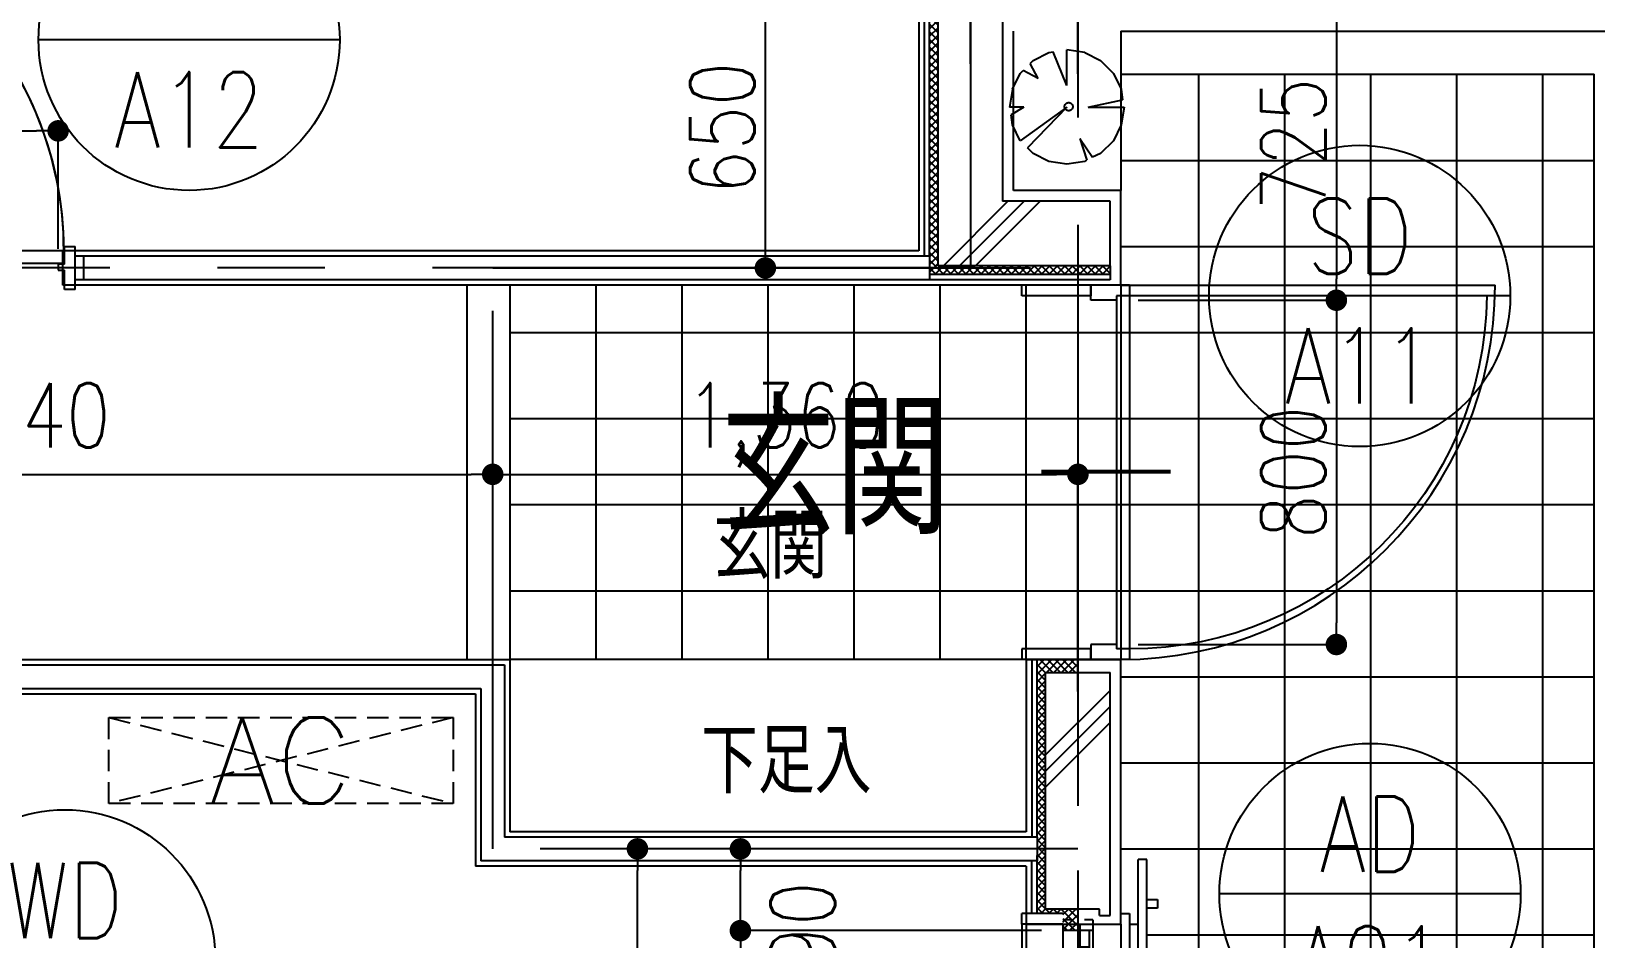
# Model space of a CAD drawing. Header units: millimetres. Extents: x 15495 to 166182, y -39946 to 18307.
# Drawn here: x 38308 to 41944, y 8672 to 10781 of the extents above; entities that cross this region are included whole.
import ezdxf
from ezdxf.enums import TextEntityAlignment as Align

# ---------------------------------------------------------------- set-up
doc = ezdxf.new("R2010")
doc.units = ezdxf.units.MM
doc.header["$LTSCALE"] = 1000
doc.linetypes.add('CENTER', pattern=[2, 1.25, -0.25, 0.25, -0.25])
doc.linetypes.add('DASHED2', pattern=[0.375, 0.25, -0.125])
doc.layers.get('0').update_dxf_attribs({"linetype": 'CONTINUOUS'})
for name, color, linetype in [('DT_ID', 13, 'CONTINUOUS'), ('E_TEXT', 3, 'CONTINUOUS'), ('F_FITT1-100', 5, 'CONTINUOUS'), ('F_FITT1-50', 5, 'CONTINUOUS'), ('F_FITT2-100', 1, 'CONTINUOUS'), ('F_FITT2-50', 1, 'CONTINUOUS'), ('K-A_EQP-50', 60, 'CONTINUOUS'), ('SF-A_ELSE-100', 6, 'CONTINUOUS'), ('SF-A_ELSE-50', 6, 'CONTINUOUS'), ('SF-A_EQP-50', 60, 'CONTINUOUS'), ('SF-DT_ID-100', 13, 'CONTINUOUS'), ('SF-E_DIM-50', 3, 'CONTINUOUS'), ('SF-E_GRID-100', 1, 'CENTER'), ('SF-E_GRID-50', 1, 'CENTER'), ('SF-E_TEXT-100', 3, 'CONTINUOUS'), ('SF-E_TEXT-50', 3, 'CONTINUOUS'), ('SF-F_ELEV-100', 12, 'CONTINUOUS'), ('SF-F_ELEV-50', 12, 'CONTINUOUS'), ('SF-F_FINI1-100', 190, 'CONTINUOUS'), ('SF-F_FINI1-50', 190, 'CONTINUOUS'), ('SF-F_FINI2-50', 1, 'CONTINUOUS'), ('SF-F_FITT1-100', 5, 'CONTINUOUS'), ('SF-F_FITT1-50', 5, 'CONTINUOUS'), ('SF-F_HAT1-50', 9, 'CONTINUOUS'), ('SF-F_LAY2-100', 6, 'CONTINUOUS'), ('SF-F_LAY2-50', 6, 'CONTINUOUS'), ('SF-H-AREA-50', 1, 'CENTER'), ('SF-R_EWALL-50', 7, 'CONTINUOUS'), ('SF-U_FIRE-50', 9, 'CONTINUOUS'), ('SF-U_LGS-50', 120, 'CONTINUOUS'), ('SF_A_GARD', 3, 'CONTINUOUS')]:
    doc.layers.add(name, color=color, linetype=linetype)
doc.styles.add('DIM', font='romans.shx', dxfattribs={"width": 0.8, "bigfont": 'bigfont.shx'})
doc.styles.add('ROOM', font='romans.shx', dxfattribs={"width": 0.8, "bigfont": 'bigfont.shx'})
doc.styles.get("Standard").update_dxf_attribs({"font": 'txt.shx', "bigfont": 'bigfont.shx'})
doc.dimstyles.new('DIM50_3_3', dxfattribs={"dimscale": 50, "dimtxt": 3, "dimasz": 1, "dimexe": 0, "dimexo": 1, "dimgap": 0.5, "dimtad": 1, "dimdec": 1, "dimdsep": 46, "dimlunit": 6, "dimtxsty": 'DIM', "dimblk1": 'DOT', "dimblk2": 'DOT', "dimsah": 1, "dimcen": 1, "dimclrd": 256, "dimclre": 256, "dimclrt": 256, "dimadec": 0, "dimazin": 0, "dimtfac": 1, "dimtdec": 1, "dimtix": 1, "dimtmove": 2, "dimatfit": 3, "dimldrblk": 'DOT', "dimfxl": 1, "dimtvp": 0.833333, "dimtolj": 1, "dimarcsym": 0})
pattern_1 = [(45, (-28400.745, -37379.51), (-8.8388348, 8.8388348), []), (135, (-28400.745, -37379.51), (-8.8388348, -8.8388348), [])]

# ---------------------------------------------------------------- blocks, each defined once
blk = doc.blocks.new('ROOM')
at = {"layer": 'DT_ID', "flags": 1}
for tag, p in [('室番号', (0, 500)), ('面積', (0, -500)), ('内装制限', (0, -1000)), ('仕上レベル', (0, -1500)), ('スラブレベル', (0, -2000)), ('天井高', (0, -2500)), ('床下地', (0, -3000)), ('床仕上', (0, -3500)), ('巾木高さ', (0, -4000)), ('巾木仕上', (0, -4500)), ('壁下地', (0, -5000)), ('壁仕上', (0, -5500)), ('天井下地', (0, -6000)), ('天井仕上', (0, -6500)), ('見切縁', (0, -7000)), ('備考', (0, -7500))]:
    blk.add_attdef(tag, p, '', height=300, dxfattribs=at)
at = {"layer": 'E_TEXT', "style": 'ROOM', "width": 0.8}
blk.add_attdef('室名', (0, 0), '', height=300, dxfattribs=at)
blk = doc.blocks.new('SD-A11_100')
at = {"layer": 'F_FITT1-100'}
for q in [(0, -870), (870, 0)]:
    blk.add_line((0, 0), q, dxfattribs=at)
blk.add_arc((0, 0), 870, 270, 0, dxfattribs=at)
blk = doc.blocks.new('TATEGU-KIGOU')
at = {"color": 2}
blk.add_line((350, 0), (-350, 0), dxfattribs=at)
blk.add_circle((0, 0), 350, dxfattribs=at)
at = {"color": 2, "style": 'ROOM', "width": 0.8}
for tag, p in [('建具種別', (0, 51.6)), ('建具番号', (0, -250.1))]:
    blk.add_attdef(tag, text='', height=175, dxfattribs=at).set_placement(p, align=Align.CENTER)
at = {"flags": 1}
for tag, p in [('内法寸法（W）', (-414, -713.8)), ('内法寸法（H）', (-414, -1063.8)), ('階', (-373.6, -1414.3)), ('部屋名', (-373.6, -1786.8)), ('メーカー名', (-373.6, -2148.9)), ('値段', (-373.6, -2498.9)), ('重量', (-373.6, -2848.9)), ('建具形状', (-373.6, -3199)), ('開閉方式', (-373.6, -3549)), ('取付場所', (-373.6, -3899)), ('見込', (-373.6, -4296.3)), ('扉厚', (-373.6, -4646.3)), ('仕上', (-373.6, -4996.3)), ('ガラス', (-373.6, -5346.3)), ('建具金物', (-373.6, -5696.3)), ('枠形状', (-373.6, -6046.3)), ('沓摺形状', (-373.6, -6396.3)), ('特記事項', (-373.6, -6746.3)), ('防火性能', (-373.6, -7096.3))]:
    blk.add_attdef(tag, p, '', height=175, dxfattribs=at)
blk = doc.blocks.new('AW-A22_100')
at = {"layer": 'F_FITT1-100'}
for p, q in [((125, -497.5), (125, 0)), ((75, -297.5), (75, -795)), ((-100, -397.5), (300, -397.5))]:
    blk.add_line(p, q, dxfattribs=at)
at = {"layer": 'F_FITT2-100'}
for p, q in [((0, 0), (0, -795)), ((220, 0), (220, -795))]:
    blk.add_line(p, q, dxfattribs=at)
blk = doc.blocks.new('WD-A12_100')
at = {"layer": 'F_FITT1-100'}
blk.add_line((0, 0), (-2.9, 830), dxfattribs=at)
blk.add_arc((0, 0), 830, 0, 90.1978, dxfattribs=at)
blk = doc.blocks.new('SF-BLOCK_100')
at = {"layer": 'SF-A_ELSE-100'}
for p, q in [((10800, 10850), (10800, 10480)), ((10800, 10850), (12000, 10850)), ((10800, 10750), (11900, 10750)), ((11900, 7800), (11900, 10750)), ((9280, 10260), (9280, 9390)), ((10570, 9390), (9380, 9390)), ((10840, 7830), (10840, 8925)), ((10860, 8925), (10840, 8925)), ((10860, 7830), (10860, 8925))]:
    blk.add_line(p, q, dxfattribs=at)
at = {"layer": 'SF-E_GRID-100'}
blk.add_line((10700, 16400), (10700, -3119.46), dxfattribs=at)
at = {"layer": 'SF-F_ELEV-100'}
blk.add_line((9380, 10260), (9380, 9390), dxfattribs=at)
at = {"layer": 'SF-F_FINI1-100'}
for p, q in [((10330, 11070), (10330, 10340)), ((10550, 10480), (10550, 10850)), ((10800, 10480), (10550, 10480)), ((10800, 10260), (10800, 10480)), ((10330, 10340), (8340.77, 10340)), ((8340.77, 10260), (8340.77, 10340)), ((10800, 10260), (8340.77, 10260)), ((7990.77, 9390), (9380, 9390)), ((9380, 9390), (9380, 8990)), ((10580, 9390), (10800, 9390)), ((10580, 9390), (10580, 8990)), ((10800, 8775), (10800, 9390)), ((7990.77, 9310), (9300, 9310)), ((9300, 9310), (9300, 8910)), ((10580, 8990), (9380, 8990)), ((10580, 8910), (9300, 8910)), ((10580, 8910), (10580, 8775)), ((10580, 8775), (10800, 8775))]:
    blk.add_line(p, q, dxfattribs=at)
at = {"layer": 'SF-F_LAY2-100', "linetype": 'Continuous'}
for p, q in [((10980, 10750), (10980, 7800)), ((11180, 10750), (11180, 7660)), ((11380, 10750), (11380, 7660)), ((11580, 10750), (11580, 7660)), ((11780, 10750), (11780, 7660)), ((10800, 10550), (11900, 10550)), ((10800, 10350), (11900, 10350)), ((9580, 9390), (9580, 10260)), ((9780, 9390), (9780, 10260)), ((9980, 9390), (9980, 10260)), ((10180, 9390), (10180, 10260)), ((10380, 9390), (10380, 10260)), ((10580, 9390), (10580, 10260)), ((9380, 10150), (11900, 10150)), ((9380, 9950), (11900, 9950)), ((9380, 9750), (11900, 9750)), ((9380, 9550), (11900, 9550)), ((10800, 9350), (11900, 9350)), ((10800, 9150), (11900, 9150)), ((10800, 8950), (11900, 8950)), ((10820, 8775), (10840, 8775)), ((10860, 8750), (11900, 8750))]:
    blk.add_line(p, q, dxfattribs=at)
at = {"layer": 'SF_A_GARD'}
for p, q in [((10596.02, 10782.03), (10632.61, 10800.33)), ((10632.61, 10800.33), (10642.59, 10801.99)), ((10674.19, 10723.82), (10642.59, 10801.99)), ((10674.19, 10723.82), (10674.19, 10806.98)), ((10715.77, 10800.33), (10674.19, 10806.98)), ((10715.77, 10800.33), (10752.36, 10782.03)), ((10596.02, 10782.03), (10589.37, 10775.38)), ((10607.66, 10740.45), (10589.37, 10775.38)), ((10752.36, 10782.03), (10782.3, 10752.1)), ((10547.79, 10715.51), (10566.08, 10752.1)), ((10566.08, 10752.1), (10572.74, 10758.75)), ((10607.66, 10740.45), (10572.74, 10758.75)), ((10782.3, 10752.1), (10800.59, 10715.51)), ((10547.79, 10715.51), (10541.14, 10673.93)), ((10724.09, 10673.93), (10803.92, 10690.56)), ((10800.59, 10715.51), (10803.92, 10690.56)), ((10574.4, 10673.93), (10541.14, 10673.93)), ((10574.4, 10673.93), (10544.46, 10655.63)), ((10547.79, 10632.35), (10544.46, 10655.63)), ((10674.19, 10673.93), (10566.08, 10595.75)), ((10674.19, 10673.93), (10582.72, 10579.12)), ((10668.93, 10674.86), (10669.01, 10676.1)), ((10669.01, 10673.62), (10668.93, 10674.86)), ((10669.01, 10676.1), (10669.25, 10677.32)), ((10669.25, 10672.4), (10669.01, 10673.62)), ((10669.25, 10677.32), (10669.65, 10678.5)), ((10669.65, 10671.23), (10669.25, 10672.4)), ((10669.65, 10678.5), (10670.2, 10679.61)), ((10670.2, 10670.11), (10669.65, 10671.23)), ((10670.2, 10679.61), (10670.89, 10680.65)), ((10670.89, 10669.08), (10670.2, 10670.11)), ((10670.89, 10680.65), (10671.71, 10681.58)), ((10671.71, 10668.14), (10670.89, 10669.08)), ((10671.71, 10681.58), (10672.64, 10682.4)), ((10672.64, 10667.32), (10671.71, 10668.14)), ((10672.64, 10682.4), (10673.68, 10683.09)), ((10673.68, 10666.63), (10672.64, 10667.32)), ((10673.68, 10683.09), (10674.79, 10683.64)), ((10674.79, 10666.08), (10673.68, 10666.63)), ((10674.79, 10683.64), (10675.97, 10684.04)), ((10675.97, 10665.68), (10674.79, 10666.08)), ((10675.97, 10684.04), (10677.19, 10684.29)), ((10677.19, 10665.44), (10675.97, 10665.68)), ((10677.19, 10684.29), (10678.43, 10684.37)), ((10678.43, 10665.36), (10677.19, 10665.44)), ((10678.43, 10684.37), (10679.67, 10684.29)), ((10679.67, 10665.44), (10678.43, 10665.36)), ((10679.67, 10684.29), (10680.89, 10684.04)), ((10680.89, 10665.68), (10679.67, 10665.44)), ((10680.89, 10684.04), (10682.07, 10683.64)), ((10682.07, 10666.08), (10680.89, 10665.68)), ((10682.07, 10683.64), (10683.18, 10683.09)), ((10683.18, 10666.63), (10682.07, 10666.08)), ((10683.18, 10683.09), (10684.22, 10682.4)), ((10684.22, 10667.32), (10683.18, 10666.63)), ((10684.22, 10682.4), (10685.15, 10681.58)), ((10685.15, 10668.14), (10684.22, 10667.32)), ((10685.15, 10681.58), (10685.97, 10680.65)), ((10685.97, 10669.08), (10685.15, 10668.14)), ((10685.97, 10680.65), (10686.66, 10679.61)), ((10686.66, 10670.11), (10685.97, 10669.08)), ((10686.66, 10679.61), (10687.21, 10678.5)), ((10687.21, 10671.23), (10686.66, 10670.11)), ((10687.21, 10678.5), (10687.61, 10677.32)), ((10687.61, 10672.4), (10687.21, 10671.23)), ((10687.61, 10677.32), (10687.85, 10676.1)), ((10687.85, 10673.62), (10687.61, 10672.4)), ((10687.85, 10676.1), (10687.93, 10674.86)), ((10687.93, 10674.86), (10687.85, 10673.62)), ((10724.09, 10673.93), (10807.25, 10673.93)), ((10807.25, 10673.93), (10800.59, 10632.35)), ((10566.08, 10595.75), (10547.79, 10632.35)), ((10800.59, 10632.35), (10782.3, 10595.75)), ((10704.13, 10600.74), (10734.07, 10557.5)), ((10704.13, 10600.74), (10720.76, 10550.85)), ((10782.3, 10595.75), (10752.36, 10565.82)), ((10596.02, 10565.82), (10582.72, 10579.12)), ((10632.61, 10547.52), (10596.02, 10565.82)), ((10674.19, 10540.87), (10632.61, 10547.52)), ((10715.77, 10547.52), (10674.19, 10540.87)), ((10715.77, 10547.52), (10720.76, 10550.85)), ((10752.36, 10565.82), (10734.07, 10557.5))]:
    blk.add_line(p, q, dxfattribs=at)
at = {"layer": 'SF-DT_ID-100'}
for p, values in [((8634.38, 10830.18), {'建具種別': 'WD', '建具番号': 'A12'}), ((11354.74, 10235), {'建具種別': 'SD', '建具番号': 'A11'}), ((11378.7, 8845.27), {'建具種別': 'AD', '建具番号': 'A01'}), ((8345.54, 8690.95), {'建具種別': 'WD', '建具番号': 'A12'})]:
    blk.add_blockref('TATEGU-KIGOU', p, dxfattribs=at).add_auto_attribs(values)
at = {"layer": 'SF-E_TEXT-100'}
ref = blk.add_blockref('ROOM', (9871.64, 9681.71), dxfattribs=at)
ref.add_attrib('室名', '玄関', (9871.64, 9681.71), dxfattribs={"height": 300, "style": 'ROOM', "width": 0.8})
at = {"layer": 'SF-F_FITT1-100'}
for name, p in [('WD-A12_100', (7513.08, 10340)), ('SD-A11_100', (10799.61, 10260))]:
    blk.add_blockref(name, p, dxfattribs=at)
at = {"layer": 'SF-F_FITT1-100', "xscale": -1, "yscale": -1, "rotation": 180.0004426270241}
blk.add_blockref('AW-A22_100', (10580, 8775), dxfattribs=at)
blk = doc.blocks.new('DOT')
at = {"color": 0, "linetype": 'ByBlock'}
blk.add_line((-0.5, 0), (-1, 0), dxfattribs=at)
at = {"color": 0, "linetype": 'ByBlock', "const_width": 0.5}
blk.add_lwpolyline([(-0.25, 0, 1), (0.25, 0, 1)], format="xyb", close=True, dxfattribs=at)
blk = doc.blocks.new('*D389')
at = {"layer": 'SF-E_DIM-50', "lineweight": -2}
for p, q in [((40880.7, 10156), (41341.4, 10156)), ((41341.4, 10106), (41341.4, 9406)), ((40880.7, 9356), (41341.4, 9356))]:
    blk.add_line(p, q, dxfattribs=at)
at = {"layer": 'SF-E_DIM-50', "lineweight": -2, "xscale": 50, "yscale": 50, "zscale": 50}
for p, rotation in [((41341.4, 10156), 90), ((41341.4, 9356), 270)]:
    blk.add_blockref('DOT', p, dxfattribs=dict(at, rotation=rotation))
at = {"layer": 'SF-E_DIM-50', "insert": (41241.4, 9756), "char_height": 150, "attachment_point": 5, "rotation": 90, "style": 'DIM'}
blk.add_mtext('\\A1;800', dxfattribs=at)
blk = doc.blocks.new('_DOT')
at = {"color": 0, "linetype": 'ByBlock'}
blk.add_line((-0.5, 0), (-1, 0), dxfattribs=at)
at = {"color": 0, "linetype": 'ByBlock', "const_width": 0.5}
blk.add_lwpolyline([(-0.25, 0, 1), (0.25, 0, 1)], format="xyb", close=True, dxfattribs=at)
blk = doc.blocks.new('*D388')
at = {"layer": 'SF-E_DIM-50', "lineweight": -2}
for p, q in [((39380.7, 9331), (39380.7, 9751.4)), ((39430.7, 9751.4), (40690.7, 9751.4)), ((40740.7, 9247), (40740.7, 9751.4))]:
    blk.add_line(p, q, dxfattribs=at)
at = {"layer": 'SF-E_DIM-50', "lineweight": -2, "xscale": 50, "yscale": 50, "zscale": 50, "rotation": 180}
blk.add_blockref('DOT', (39380.7, 9751.4), dxfattribs=at)
at = {"layer": 'SF-E_DIM-50', "lineweight": -2, "xscale": 50, "yscale": 50, "zscale": 50}
blk.add_blockref('DOT', (40740.7, 9751.4), dxfattribs=at)
at = {"layer": 'SF-E_DIM-50', "insert": (40060.7, 9865.7), "char_height": 150, "attachment_point": 5, "style": 'DIM'}
blk.add_mtext('\\A1;1,360', dxfattribs=at)
blk = doc.blocks.new('*D378')
at = {"layer": 'SF-E_DIM-50', "lineweight": -2}
for p, q in [((37140.7, 9550.1), (37140.7, 9751.4)), ((37190.7, 9751.4), (39330.7, 9751.4)), ((39380.7, 9331), (39380.7, 9751.4))]:
    blk.add_line(p, q, dxfattribs=at)
at = {"layer": 'SF-E_DIM-50', "lineweight": -2, "xscale": 50, "yscale": 50, "zscale": 50, "rotation": 180}
blk.add_blockref('DOT', (37140.7, 9751.4), dxfattribs=at)
at = {"layer": 'SF-E_DIM-50', "lineweight": -2, "xscale": 50, "yscale": 50, "zscale": 50}
blk.add_blockref('DOT', (39380.7, 9751.4), dxfattribs=at)
at = {"layer": 'SF-E_DIM-50', "insert": (38260.7, 9865.7), "char_height": 150, "attachment_point": 5, "style": 'DIM'}
blk.add_mtext('\\A1;2,240', dxfattribs=at)
blk = doc.blocks.new('SD-A11_50')
at = {"layer": 'F_FITT1-50'}
for p, q in [((20, 0), (-230, 0)), ((-230, -25), (-230, 0)), ((-70, 0), (-70, -25)), ((-70, -35), (-70, 0)), ((20, -870), (20, 0)), ((-70, -25), (-230, -25)), ((-10, -35), (-70, -35)), ((-10, -845), (-10, -25)), ((20, -25), (-10, -25)), ((-185, -439.2), (115, -439.2)), ((-70, -835), (-70, -870)), ((-10, -835), (-70, -835)), ((-70, -845), (-230, -845)), ((-230, -845), (-230, -870)), ((20, -870), (-230, -870)), ((-70, -870), (-70, -845)), ((850, -845), (-10, -845))]:
    blk.add_line(p, q, dxfattribs=at)
blk.add_arc((21.5, -853.6), 828.6, 0.5937, 90.1007, dxfattribs=at)
blk = doc.blocks.new('AC')
at = {"layer": 'K-A_EQP-50', "linetype": 'DASHED2', "ltscale": 0.2}
for p, q in [((-800, 0), (-800, 200)), ((0, 200), (-800, 0)), ((-800, 200), (0, 0)), ((-800, 200), (0, 200)), ((0, 200), (0, 0)), ((0, 0), (-800, 0))]:
    blk.add_line(p, q, dxfattribs=at)
at = {"layer": 'K-A_EQP-50'}
blk.add_text('AC', height=200, dxfattribs=at).set_placement((-400, 100), align=Align.MIDDLE)
blk = doc.blocks.new('*D387')
at = {"layer": 'SF-E_DIM-50', "lineweight": -2}
for p, q in [((40655.7, 8691), (39956.3, 8691)), ((39956.3, 7976), (39956.3, 8641)), ((40655.7, 7926), (39956.3, 7926))]:
    blk.add_line(p, q, dxfattribs=at)
at = {"layer": 'SF-E_DIM-50', "lineweight": -2, "xscale": 50, "yscale": 50, "zscale": 50}
for p, rotation in [((39956.3, 8691), 90), ((39956.3, 7926), 270)]:
    blk.add_blockref('DOT', p, dxfattribs=dict(at, rotation=rotation))
at = {"layer": 'SF-E_DIM-50', "insert": (39856.3, 8308.5), "char_height": 150, "attachment_point": 5, "rotation": 90, "style": 'DIM'}
blk.add_mtext('\\A1;765', dxfattribs=at)
blk = doc.blocks.new('AW-A22_50')
at = {"layer": 'F_FITT1-50'}
for p, q in [((65, 805), (85, 805)), ((65, 805), (65, 780)), ((115, 805), (135, 805)), ((135, 820), (135, 805)), ((135, 820), (230, 820)), ((135, 805), (135, 780)), ((230, 795), (230, 820)), ((65, 780), (135, 780)), ((104, 780), (104, 742)), ((126, 780), (126, 742)), ((135, 795), (230, 795)), ((104, 742), (126, 742)), ((115, 742), (115, 422.5)), ((74, 372.5), (74, 422.5)), ((74, 422.5), (96, 422.5)), ((96, 422.5), (96, 372.5)), ((104, 372.5), (104, 422.5)), ((104, 422.5), (161.5, 422.5)), ((126, 372.5), (126, 422.5)), ((161.5, 422.5), (161.5, 372.5)), ((-100, 397.5), (300, 397.5)), ((96, 372.5), (74, 372.5)), ((85, 53), (85, 372.5)), ((161.5, 372.5), (104, 372.5)), ((74, 15), (74, 53)), ((96, 53), (74, 53)), ((96, 15), (96, 53)), ((65, 15), (135, 15)), ((65, -10), (65, 15)), ((65, -10), (85, -10)), ((115, -10), (135, -10)), ((135, 0), (230, 0)), ((135, -25), (230, -25)), ((230, 0), (230, -25))]:
    blk.add_line(p, q, dxfattribs=at)
at = {"layer": 'F_FITT2-50'}
for p, q in [((-20, -25), (-20, 820)), ((0, 820), (-20, 820)), ((65, 15), (65, 780)), ((135, 780), (135, 422.5)), ((230, 0), (230, 795)), ((104, 742), (104, 422.5)), ((126, 742), (126, 422.5)), ((74, 53), (74, 372.5)), ((96, 53), (96, 372.5)), ((135, 0), (135, 372.5)), ((0, -25), (-20, -25))]:
    blk.add_line(p, q, dxfattribs=at)
blk = doc.blocks.new('*D385')
at = {"layer": 'SF-E_DIM-50', "lineweight": -2}
for p, q in [((39965.2, 8881), (39717, 8881)), ((39717, 7681), (39717, 8831)), ((39922.8, 7631), (39717, 7631))]:
    blk.add_line(p, q, dxfattribs=at)
at = {"layer": 'SF-E_DIM-50', "lineweight": -2, "xscale": 50, "yscale": 50, "zscale": 50}
for p, rotation in [((39717, 8881), 90), ((39717, 7631), 270)]:
    blk.add_blockref('DOT', p, dxfattribs=dict(at, rotation=rotation))
at = {"layer": 'SF-E_DIM-50', "insert": (39602.8, 8256), "char_height": 150, "attachment_point": 5, "rotation": 90, "style": 'DIM'}
blk.add_mtext('\\A1;1,250', dxfattribs=at)
blk = doc.blocks.new('*D386')
at = {"layer": 'SF-E_DIM-50', "lineweight": -2}
for p, q in [((40690.7, 8881), (39956.3, 8881)), ((39956.3, 8741), (39956.3, 8831)), ((40655.7, 8691), (39956.3, 8691))]:
    blk.add_line(p, q, dxfattribs=at)
at = {"layer": 'SF-E_DIM-50', "lineweight": -2, "xscale": 50, "yscale": 50, "zscale": 50}
for p, rotation in [((39956.3, 8881), 90), ((39956.3, 8691), 270)]:
    blk.add_blockref('DOT', p, dxfattribs=dict(at, rotation=rotation))
at = {"layer": 'SF-E_DIM-50', "insert": (40101.2, 8650.6), "char_height": 150, "attachment_point": 5, "rotation": 90, "style": 'DIM'}
blk.add_mtext('\\A1;190', dxfattribs=at)
blk = doc.blocks.new('WD-A12_50')
at = {"layer": 'F_FITT1-50'}
for p, q in [((-440, 146.9), (-440, -93.1)), ((-880, 90), (-855, 90)), ((-880, 90), (-880, -10)), ((-855, 90), (-855, 45.4)), ((0, 90), (-25, 90)), ((-25, 90), (-25, 45.4)), ((0, 90), (0, -10)), ((-840, 45.4), (-855, 45.4)), ((-840, 31.5), (-840, 45.4)), ((-40, 31.5), (-40, 45.4)), ((-40, 45.4), (-25, 45.4)), ((-855, 31.5), (-855, -10)), ((-855, 31.5), (-840, 31.5)), ((-26.8, 29.7), (-853.1, 29.7)), ((-853.1, 29.7), (-853.1, -0.8)), ((-25, 31.5), (-40, 31.5)), ((-26.8, 29.7), (-26.8, -0.8)), ((-25, 31.5), (-25, -10)), ((-855, -10), (-880, -10)), ((-853.1, -0.8), (-26.8, -0.8)), ((-853.1, -0.8), (-853.1, -824.8)), ((-25, -10), (0, -10))]:
    blk.add_line(p, q, dxfattribs=at)
blk.add_arc((-852.8, 1.2), 826, 269.9767, 359.8636, dxfattribs=at)
blk = doc.blocks.new('*D328')
at = {"layer": 'SF-E_DIM-50', "lineweight": -2}
for p, q in [((37570.7, 10275.6), (37570.7, 10549.6)), ((37620.7, 10549.6), (38320.7, 10549.6)), ((38370.7, 10275.6), (38370.7, 10549.6))]:
    blk.add_line(p, q, dxfattribs=at)
at = {"layer": 'SF-E_DIM-50', "lineweight": -2, "xscale": 50, "yscale": 50, "zscale": 50, "rotation": 180}
blk.add_blockref('DOT', (37570.7, 10549.6), dxfattribs=at)
at = {"layer": 'SF-E_DIM-50', "lineweight": -2, "xscale": 50, "yscale": 50, "zscale": 50}
blk.add_blockref('DOT', (38370.7, 10549.6), dxfattribs=at)
at = {"layer": 'SF-E_DIM-50', "insert": (37970.7, 10649.6), "char_height": 150, "attachment_point": 5, "style": 'DIM'}
blk.add_mtext('\\A1;800', dxfattribs=at)
blk = doc.blocks.new('*D335')
at = {"layer": 'SF-E_DIM-50', "lineweight": -2}
for p, q in [((40490.7, 10705), (40490.7, 11061)), ((40690.7, 11061), (40540.7, 11061)), ((40740.7, 10682.3), (40740.7, 11061))]:
    blk.add_line(p, q, dxfattribs=at)
at = {"layer": 'SF-E_DIM-50', "lineweight": -2, "xscale": 50, "yscale": 50, "zscale": 50, "rotation": 180}
blk.add_blockref('DOT', (40490.7, 11061), dxfattribs=at)
at = {"layer": 'SF-E_DIM-50', "lineweight": -2, "xscale": 50, "yscale": 50, "zscale": 50}
blk.add_blockref('DOT', (40740.7, 11061), dxfattribs=at)
at = {"layer": 'SF-E_DIM-50', "insert": (40220.4, 11191.7), "char_height": 150, "attachment_point": 5, "style": 'DIM'}
blk.add_mtext('\\A1;250', dxfattribs=at)
blk = doc.blocks.new('*D334')
at = {"layer": 'SF-E_DIM-50', "lineweight": -2}
for p, q in [((40532.7, 10881), (40014.4, 10881)), ((40014.4, 10281), (40014.4, 10831)), ((40165.3, 10231), (40014.4, 10231))]:
    blk.add_line(p, q, dxfattribs=at)
at = {"layer": 'SF-E_DIM-50', "lineweight": -2, "xscale": 50, "yscale": 50, "zscale": 50}
for p, rotation in [((40014.4, 10881), 90), ((40014.4, 10231), 270)]:
    blk.add_blockref('DOT', p, dxfattribs=dict(at, rotation=rotation))
at = {"layer": 'SF-E_DIM-50', "insert": (39914.4, 10556), "char_height": 150, "attachment_point": 5, "rotation": 90, "style": 'DIM'}
blk.add_mtext('\\A1;650', dxfattribs=at)
blk = doc.blocks.new('*D454')
at = {"layer": 'SF-E_DIM-50', "lineweight": -2}
for p, q in [((41123.8, 10881), (41341.4, 10881)), ((41341.4, 10831), (41341.4, 10206)), ((40880.7, 10156), (41341.4, 10156))]:
    blk.add_line(p, q, dxfattribs=at)
at = {"layer": 'SF-E_DIM-50', "lineweight": -2, "xscale": 50, "yscale": 50, "zscale": 50}
for p, rotation in [((41341.4, 10881), 90), ((41341.4, 10156), 270)]:
    blk.add_blockref('DOT', p, dxfattribs=dict(at, rotation=rotation))
at = {"layer": 'SF-E_DIM-50', "insert": (41241.4, 10518.5), "char_height": 150, "attachment_point": 5, "rotation": 90, "style": 'DIM'}
blk.add_mtext('\\A1;725', dxfattribs=at)
blk = doc.blocks.new('SF-BLOCK_50')
at = {"layer": 'SF-F_HAT1-50'}
h = blk.add_hatch(dxfattribs=at)
h.set_pattern_fill('RC2', color=256, scale=50, style=0)
h.set_pattern_definition([(45, (-28400.75, -37379.5), (-441.942, 441.942), []), (45, (-28363.25, -37379.5), (-441.942, 441.942), []), (45, (-28325.75, -37379.5), (-441.942, 441.942), [])])
h.paths.add_polyline_path([(10525, 10875), (10775, 10875), (10775, 11210), (10625, 11210), (10625, 11025), (10375, 11025), (10375, 10305), (10775, 10305), (10775, 10455), (10525, 10455)])
h = blk.add_hatch(dxfattribs=at)
h.set_pattern_fill('RC2', color=256, scale=50, style=0)
h.set_pattern_definition([(45, (-29800.75, -35734.5), (-441.942, 441.942), []), (45, (-29763.25, -35734.5), (-441.942, 441.942), []), (45, (-29725.75, -35734.5), (-441.942, 441.942), [])])
h.paths.add_polyline_path([(10775, 9420), (10475, 9420), (10475, 9270), (10625, 9270), (10625, 8795), (10775, 8795)])
h = blk.add_hatch(dxfattribs=at)
h.set_pattern_fill('ANSI37', color=256, scale=100, style=0)
h.set_pattern_definition(pattern_1)
h.paths.add_polyline_path([(10605, 8977.5), (10605, 8922.5), (10605, 8800), (10665, 8800), (10665, 8785), (10665, 8760), (10700, 8760), (10700, 8810), (10625, 8810.01), (10625, 9360), (10700, 9360), (10700, 9390), (10605, 9390)])
at = {"layer": 'SF-U_FIRE-50'}
h = blk.add_hatch(dxfattribs=at)
h.set_pattern_fill('ANSI37', color=256, scale=100, style=0)
h.set_pattern_definition(pattern_1)
h.paths.add_polyline_path([(10700, 10285), (10700, 10305), (10375, 10305), (10375, 11025), (10625, 11025), (10625, 11210), (10700, 11210), (10700, 11240), (10605, 11240), (10605, 11045), (10355, 11045), (10355, 10327.5), (10355, 10285)])
h = blk.add_hatch(dxfattribs=at)
h.set_pattern_fill('ANSI37', color=256, scale=100, style=0)
h.set_pattern_definition(pattern_1)
h.paths.add_polyline_path([(10700, 10305), (10775, 10305), (10775, 10285), (10700, 10285)])
at = {"layer": 'SF-A_ELSE-50'}
for p, q in [((10800, 10850), (10800, 10480)), ((10800, 10850), (12000, 10850)), ((10800, 10750), (11900, 10750)), ((11900, 7800), (11900, 10750)), ((9280, 10260), (9280, 9390)), ((10570, 9390), (9380, 9390)), ((10840, 7830), (10840, 8925)), ((10860, 8925), (10840, 8925)), ((10860, 7830), (10860, 8925)), ((10860, 8832.5), (10885, 8832.5)), ((10860, 8812.5), (10860, 8832.5)), ((10885, 8812.5), (10860, 8812.5)), ((10885, 8832.5), (10885, 8812.5))]:
    blk.add_line(p, q, dxfattribs=at)
at = {"layer": 'SF-E_GRID-50'}
blk.add_line((10700, 16400), (10700, -3708.96), dxfattribs=at)
at = {"layer": 'SF-F_ELEV-50'}
blk.add_line((9380, 10260), (9380, 9390), dxfattribs=at)
at = {"layer": 'SF-F_FINI1-50'}
for p, q in [((10330, 11070), (10330, 10340)), ((10550, 10480), (10550, 10850)), ((10800, 10480), (10550, 10480)), ((10800, 10260), (10800, 10480)), ((10330, 10340), (8369.89, 10340)), ((10570, 10260), (8369.89, 10260)), ((8019.99, 9390), (9380, 9390)), ((9380, 9390), (9380, 8990)), ((10580, 9390), (10580, 8990)), ((10800, 8775), (10800, 9390)), ((8019.99, 9310), (9300, 9310)), ((9300, 9310), (9300, 8910)), ((10580, 8990), (9380, 8990)), ((10580, 8910), (9300, 8910)), ((10580, 8910), (10580, 8800)), ((10735, 8775), (10800, 8775))]:
    blk.add_line(p, q, dxfattribs=at)
at = {"layer": 'SF-F_FINI2-50'}
for p, q in [((10342.5, 11057.5), (10342.5, 10327.5)), ((10775, 10305), (10775, 10272.5)), ((10775, 10272.5), (10355, 10272.5)), ((10592.5, 9390), (10592.5, 8977.5)), ((10592.5, 8800), (10592.5, 8922.5))]:
    blk.add_line(p, q, dxfattribs=at)
at = {"layer": 'SF-F_FITT1-50'}
for p, q in [((10615, 9825), (10915, 9825)), ((10820, 9390), (10570, 9390))]:
    blk.add_line(p, q, dxfattribs=at)
at = {"layer": 'SF-F_LAY2-50', "linetype": 'Continuous'}
for p, q in [((10980, 10750), (10980, 7740)), ((11180, 10750), (11180, 7720)), ((11380, 10750), (11380, 7720)), ((11580, 10750), (11580, 7720)), ((11780, 10750), (11780, 7720)), ((10800, 10550), (11900, 10550)), ((10800, 10350), (11900, 10350)), ((9580, 9390), (9580, 10260)), ((9780, 9390), (9780, 10260)), ((9980, 9390), (9980, 10260)), ((10180, 9390), (10180, 10260)), ((10380, 9390), (10380, 10260)), ((10580, 9415), (10580, 10235)), ((9380, 10150), (11900, 10150)), ((9380, 9950), (11900, 9950)), ((9380, 9750), (11900, 9750)), ((9380, 9550), (11900, 9550)), ((10800, 9350), (11900, 9350)), ((10800, 9150), (11900, 9150)), ((10800, 8950), (11900, 8950)), ((10820, 8775), (10840, 8775)), ((10860, 8750), (11900, 8750))]:
    blk.add_line(p, q, dxfattribs=at)
at = {"layer": 'SF-H-AREA-50'}
blk.add_lwpolyline([(7450, 10300), (7450, 12125), (6550, 12125), (6550, 13000), (10700, 13000), (10700, 10950), (10450, 10950), (10450, 10300), (7450, 10300)], dxfattribs=at)
blk.add_lwpolyline([(9340, 10300), (10700, 10300), (10700, 8950), (9340, 8950)], close=True, dxfattribs=at)
at = {"layer": 'SF-R_EWALL-50'}
for p, q in [((10375, 10305), (10375, 11025)), ((10525, 10875), (10525, 10455)), ((10775, 10455), (10525, 10455)), ((10775, 10305), (10775, 10455)), ((10775, 10305), (10375, 10305)), ((10625, 9360), (10775, 9360)), ((10625, 8810.01), (10625, 9360)), ((10775, 8795), (10775, 9360)), ((10750.04, 8810), (10625, 8810.01)), ((10750.04, 8795), (10750.04, 8810)), ((10750.04, 8795), (10775, 8795))]:
    blk.add_line(p, q, dxfattribs=at)
at = {"layer": 'SF-U_FIRE-50'}
for p, q in [((10355, 10327.5), (10355, 11045)), ((10775, 10285), (10355, 10285)), ((10605, 8977.5), (10605, 9390)), ((10605, 8800), (10605, 8935))]:
    blk.add_line(p, q, dxfattribs=at)
at = {"layer": 'SF-U_LGS-50'}
for p, q in [((10355, 10327.5), (8369.89, 10327.5)), ((8389.89, 10272.5), (8389.89, 10327.5)), ((10355, 10327.5), (10355, 10272.5)), ((10355, 10272.5), (8369.89, 10272.5)), ((8019.99, 9377.5), (9367.5, 9377.5)), ((9367.5, 9377.5), (9367.5, 8977.5)), ((8019.99, 9322.5), (9312.5, 9322.5)), ((9312.5, 9322.5), (9312.5, 8922.5)), ((10605, 8977.5), (9367.5, 8977.5)), ((10605, 8977.5), (10605, 8922.5)), ((10605, 8922.5), (9312.5, 8922.5))]:
    blk.add_line(p, q, dxfattribs=at)
at = {"layer": 'SF_A_GARD'}
for p, q in [((10596.02, 10782.03), (10632.61, 10800.33)), ((10632.61, 10800.33), (10642.59, 10801.99)), ((10674.19, 10723.82), (10642.59, 10801.99)), ((10674.19, 10723.82), (10674.19, 10806.98)), ((10715.77, 10800.33), (10674.19, 10806.98)), ((10715.77, 10800.33), (10752.36, 10782.03)), ((10596.02, 10782.03), (10589.37, 10775.38)), ((10607.66, 10740.45), (10589.37, 10775.38)), ((10752.36, 10782.03), (10782.3, 10752.1)), ((10547.79, 10715.51), (10566.08, 10752.1)), ((10566.08, 10752.1), (10572.74, 10758.75)), ((10607.66, 10740.45), (10572.74, 10758.75)), ((10782.3, 10752.1), (10800.59, 10715.51)), ((10547.79, 10715.51), (10541.14, 10673.93)), ((10724.09, 10673.93), (10803.92, 10690.56)), ((10800.59, 10715.51), (10803.92, 10690.56)), ((10574.4, 10673.93), (10541.14, 10673.93)), ((10574.4, 10673.93), (10544.46, 10655.63)), ((10547.79, 10632.35), (10544.46, 10655.63)), ((10674.19, 10673.93), (10566.08, 10595.75)), ((10674.19, 10673.93), (10582.72, 10579.12)), ((10668.93, 10674.86), (10669.01, 10676.1)), ((10669.01, 10673.62), (10668.93, 10674.86)), ((10669.01, 10676.1), (10669.25, 10677.32)), ((10669.25, 10672.4), (10669.01, 10673.62)), ((10669.25, 10677.32), (10669.65, 10678.5)), ((10669.65, 10671.23), (10669.25, 10672.4)), ((10669.65, 10678.5), (10670.2, 10679.61)), ((10670.2, 10670.11), (10669.65, 10671.23)), ((10670.2, 10679.61), (10670.89, 10680.65)), ((10670.89, 10669.08), (10670.2, 10670.11)), ((10670.89, 10680.65), (10671.71, 10681.58)), ((10671.71, 10668.14), (10670.89, 10669.08)), ((10671.71, 10681.58), (10672.64, 10682.4)), ((10672.64, 10667.32), (10671.71, 10668.14)), ((10672.64, 10682.4), (10673.68, 10683.09)), ((10673.68, 10666.63), (10672.64, 10667.32)), ((10673.68, 10683.09), (10674.79, 10683.64)), ((10674.79, 10666.08), (10673.68, 10666.63)), ((10674.79, 10683.64), (10675.97, 10684.04)), ((10675.97, 10665.68), (10674.79, 10666.08)), ((10675.97, 10684.04), (10677.19, 10684.29)), ((10677.19, 10665.44), (10675.97, 10665.68)), ((10677.19, 10684.29), (10678.43, 10684.37)), ((10678.43, 10665.36), (10677.19, 10665.44)), ((10678.43, 10684.37), (10679.67, 10684.29)), ((10679.67, 10665.44), (10678.43, 10665.36)), ((10679.67, 10684.29), (10680.89, 10684.04)), ((10680.89, 10665.68), (10679.67, 10665.44)), ((10680.89, 10684.04), (10682.07, 10683.64)), ((10682.07, 10666.08), (10680.89, 10665.68)), ((10682.07, 10683.64), (10683.18, 10683.09)), ((10683.18, 10666.63), (10682.07, 10666.08)), ((10683.18, 10683.09), (10684.22, 10682.4)), ((10684.22, 10667.32), (10683.18, 10666.63)), ((10684.22, 10682.4), (10685.15, 10681.58)), ((10685.15, 10668.14), (10684.22, 10667.32)), ((10685.15, 10681.58), (10685.97, 10680.65)), ((10685.97, 10669.08), (10685.15, 10668.14)), ((10685.97, 10680.65), (10686.66, 10679.61)), ((10686.66, 10670.11), (10685.97, 10669.08)), ((10686.66, 10679.61), (10687.21, 10678.5)), ((10687.21, 10671.23), (10686.66, 10670.11)), ((10687.21, 10678.5), (10687.61, 10677.32)), ((10687.61, 10672.4), (10687.21, 10671.23)), ((10687.61, 10677.32), (10687.85, 10676.1)), ((10687.85, 10673.62), (10687.61, 10672.4)), ((10687.85, 10676.1), (10687.93, 10674.86)), ((10687.93, 10674.86), (10687.85, 10673.62)), ((10724.09, 10673.93), (10807.25, 10673.93)), ((10807.25, 10673.93), (10800.59, 10632.35)), ((10566.08, 10595.75), (10547.79, 10632.35)), ((10800.59, 10632.35), (10782.3, 10595.75)), ((10704.13, 10600.74), (10734.07, 10557.5)), ((10704.13, 10600.74), (10720.76, 10550.85)), ((10782.3, 10595.75), (10752.36, 10565.82)), ((10596.02, 10565.82), (10582.72, 10579.12)), ((10632.61, 10547.52), (10596.02, 10565.82)), ((10674.19, 10540.87), (10632.61, 10547.52)), ((10715.77, 10547.52), (10674.19, 10540.87)), ((10715.77, 10547.52), (10720.76, 10550.85)), ((10752.36, 10565.82), (10734.07, 10557.5))]:
    blk.add_line(p, q, dxfattribs=at)
at = {"layer": 'SF-A_EQP-50'}
blk.add_blockref('AC', (9247.97, 9055.33), dxfattribs=at)
at = {"layer": 'SF-E_TEXT-50'}
ref = blk.add_blockref('ROOM', (9853.36, 9578.33), dxfattribs=dict(at, xscale=0.5, yscale=0.5, zscale=0.5))
ref.add_attrib('室名', '玄関', (9853.36, 9578.33), dxfattribs={"height": 150, "style": 'ROOM', "width": 0.8})
at = {"layer": 'SF-F_FITT1-50', "yscale": -1}
for name, p in [('WD-A12_50', (8369.89, 10340)), ('SD-A11_50', (10800, 9390))]:
    blk.add_blockref(name, p, dxfattribs=at)
at = {"layer": 'SF-F_FITT1-50', "xscale": -1, "yscale": -1}
blk.add_blockref('AW-A22_50', (10800, 8775), dxfattribs=at)
at = {"layer": 'SF-E_TEXT-50', "style": 'ROOM', "width": 0.8}
blk.add_text('下足入', height=150, dxfattribs=at).set_placement((10022.22, 9157.35), align=Align.MIDDLE)
at = {"layer": 'SF-E_DIM-50'}
for base, p1, p2, angle, picture, middle in [((10450, 11130.05), (10700, 10701.33), (10450, 10724.02), 180, '*D335', (10179.65, 11260.66)), ((9915.63, 8950), (10665, 8760), (10700, 8950), 90, '*D386', (10060.51, 8719.6))]:
    dim = blk.add_linear_dim(base=base, p1=p1, p2=p2, angle=angle, dimstyle='DIM50_3_3', dxfattribs=at)
    dim.commit()
    dim.dimension.update_dxf_attribs({"geometry": picture, "text_midpoint": middle, "dimtype": 128, "insert": (-30040.71, 69)})
for base, p1, p2, angle, picture, middle in [((9973.67, 10950), (10174.57, 10300), (10542.01, 10950), 270, '*D334', (9873.67, 10625)), ((11300.7, 10225), (11033.08, 10950), (10790, 10225), 90, '*D454', (11200.7, 10587.5)), ((8330.02, 10618.59), (7530.02, 10294.62), (8330.02, 10294.62), 180, '*D328', (7930.02, 10718.59)), ((11300.7, 9425), (10790, 10225), (10790, 9425), 90, '*D389', (11200.7, 9825)), ((9676.34, 8950), (9932.06, 7700), (9974.53, 8950), 90, '*D385', (9562.05, 8325)), ((9915.63, 8760), (10665, 7995), (10665, 8760), 90, '*D387', (9815.63, 8377.5))]:
    dim = blk.add_linear_dim(base=base, p1=p1, p2=p2, angle=angle, dimstyle='DIM50_3_3', dxfattribs=at)
    dim.commit()
    dim.dimension.update_dxf_attribs({"geometry": picture, "text_midpoint": middle, "insert": (-30040.71, 69)})
for base, p1, p2, picture, middle in [((9340, 9820.36), (7100, 9569.14), (9340, 9350), '*D378', (8220, 9934.65)), ((10700, 9820.36), (9340, 9350), (10700, 9266.03), '*D388', (10020, 9934.65))]:
    dim = blk.add_linear_dim(base=base, p1=p1, p2=p2, dimstyle='DIM50_3_3', dxfattribs=at)
    dim.commit()
    dim.dimension.update_dxf_attribs({"geometry": picture, "text_midpoint": middle, "insert": (-30040.71, 69)})

msp = doc.modelspace()

# ---------------------------------------------------------------- block references
for name in ['SF-BLOCK_100', 'SF-BLOCK_50']:
    msp.add_blockref(name, (30040.7, -69))

doc.saveas('drawing.dxf')
